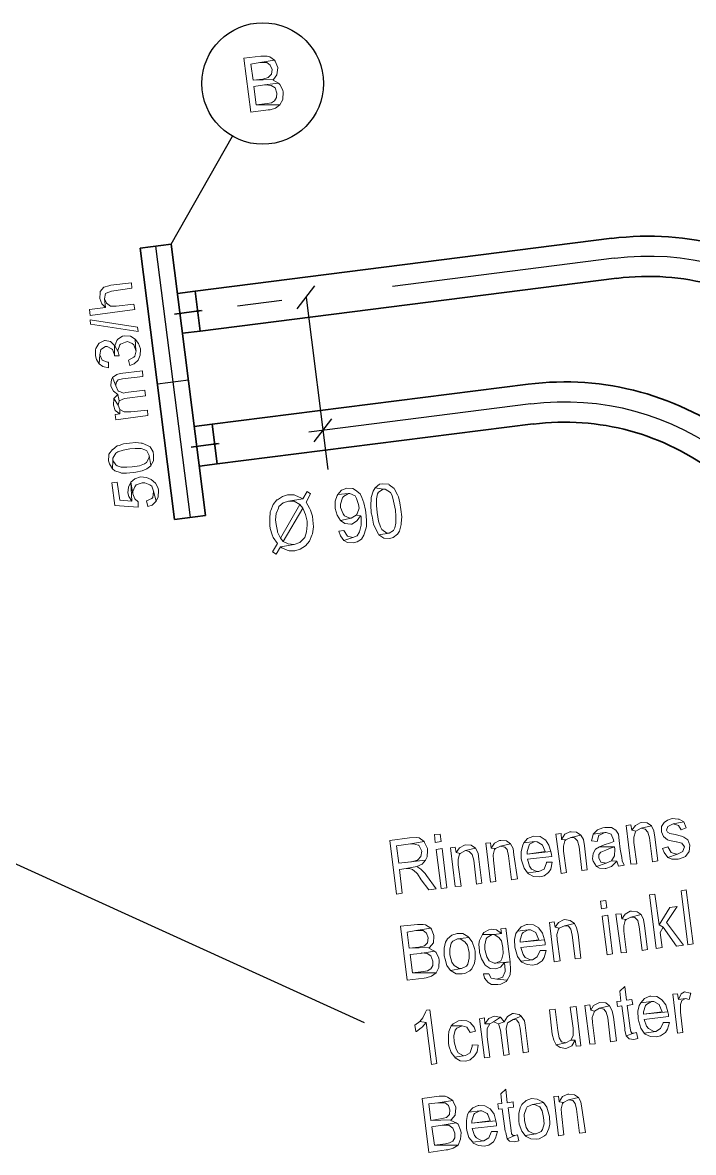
# Model space of a CAD drawing. Header units: metres. Extents: x 2713732.4 to 2713757.2, y 1226081.6 to 1226111.3.
# Drawn here: x 2713738.434 to 2713739.935, y 1226102.841 to 1226105.37 of the extents above; entities that cross this region are included whole.
import ezdxf

# ---------------------------------------------------------------- set-up
doc = ezdxf.new("R2010")
doc.units = ezdxf.units.M
doc.linetypes.add('DASHDOT', pattern=[1, 0.5, -0.25, 0, -0.25])
doc.layers.add('einlagen_boden_erstes_og', color=7, linetype='Continuous', true_color=0x000000)

msp = doc.modelspace()

# ---------------------------------------------------------------- linework, layer by layer
at = {"layer": 'einlagen_boden_erstes_og', "color": 7, "linetype": 'Continuous', "lineweight": 25, "extrusion": (0.000477202, 0.001815, 0.999998)}
for p, q in [((2713738.7666, 1226104.874, -0.1827), (2713738.904, 1226105.1158, -0.1832)), ((2713739.0485, 1226104.7293, -0.1826), (2713739.0883, 1226104.7807, -0.1827)), ((2713739.0684, 1226104.755, -0.1826), (2713739.1173, 1226104.37, -0.1819)), ((2713739.0863, 1226104.4317, -0.182), (2713739.1261, 1226104.4831, -0.1821)), ((2713738.0707, 1226103.6456, -0.1801), (2713739.1982, 1226103.1317, -0.1797))]:
    msp.add_line(p, q, dxfattribs=at)
at = {"layer": 'einlagen_boden_erstes_og', "color": 1, "linetype": 'Continuous', "lineweight": 35, "true_color": 0xff0000, "extrusion": (0.000477202, 0.001815, 0.999998)}
for p, q in [((2713738.6972, 1226104.8652, -0.1826), (2713738.7666, 1226104.874, -0.1827)), ((2713738.7666, 1226104.874, -0.1827), (2713738.8436, 1226104.2668, -0.1816)), ((2713739.7522, 1226104.8872, -0.1832), (2713738.8203, 1226104.7689, -0.1825)), ((2713738.7742, 1226104.258, -0.1816), (2713738.6972, 1226104.8652, -0.1826)), ((2713739.7636, 1226104.7979, -0.183), (2713738.8316, 1226104.6796, -0.1824)), ((2713738.8203, 1226104.7689, -0.1825), (2713738.7806, 1226104.7639, -0.1825)), ((2713738.8316, 1226104.6796, -0.1824), (2713738.8203, 1226104.7689, -0.1825)), ((2713738.7738, 1226104.7176, -0.1824), (2713738.8339, 1226104.7253, -0.1824)), ((2713738.7919, 1226104.6746, -0.1823), (2713738.8316, 1226104.6796, -0.1824)), ((2713739.5651, 1226104.561, -0.1825), (2713738.858, 1226104.4713, -0.182)), ((2713738.858, 1226104.4713, -0.182), (2713738.8183, 1226104.4662, -0.182)), ((2713738.8694, 1226104.382, -0.1818), (2713738.858, 1226104.4713, -0.182)), ((2713739.5764, 1226104.4717, -0.1823), (2713738.8694, 1226104.382, -0.1818)), ((2713738.8116, 1226104.42, -0.1819), (2713738.8716, 1226104.4276, -0.1819)), ((2713738.8297, 1226104.377, -0.1818), (2713738.8694, 1226104.382, -0.1818)), ((2713738.8436, 1226104.2668, -0.1816), (2713738.7742, 1226104.258, -0.1816))]:
    msp.add_line(p, q, dxfattribs=at)
at = {"layer": 'einlagen_boden_erstes_og', "color": 150, "linetype": 'Continuous', "lineweight": 25, "true_color": 0x0080ff, "extrusion": (0.000477202, 0.001815, 0.999998)}
for p, q in [((2713738.7319, 1226104.8696, -0.1827), (2713738.8089, 1226104.2624, -0.1816)), ((2713738.7357, 1226104.5616, -0.1821), (2713738.8051, 1226104.5704, -0.1822))]:
    msp.add_line(p, q, dxfattribs=at)
at = {"layer": 'einlagen_boden_erstes_og', "color": 7, "linetype": 'DASHDOT', "lineweight": 25, "extrusion": (0.000477202, 0.001815, 0.999998)}
for p, q in [((2713739.7579, 1226104.8425, -0.1831), (2713738.8259, 1226104.7243, -0.1824)), ((2713738.7763, 1226104.718, -0.1824), (2713738.8358, 1226104.7255, -0.1825)), ((2713739.5708, 1226104.5164, -0.1824), (2713738.8637, 1226104.4266, -0.1819)), ((2713738.8141, 1226104.4203, -0.1819), (2713738.8736, 1226104.4279, -0.1819))]:
    msp.add_line(p, q, dxfattribs=at)
at = {"layer": 'einlagen_boden_erstes_og', "color": 7, "lineweight": 0}
for points in [[(2713738.9675, 1226105.2947), (2713738.9295, 1226105.2903), (2713738.9447, 1226105.1698), (2713738.9838, 1226105.1752), (2713738.9881, 1226105.1752), (2713739.0001, 1226105.1784), (2713739.0099, 1226105.1861), (2713738.9566, 1226105.1861), (2713738.9512, 1226105.2273), (2713738.9751, 1226105.2306), (2713739.0066, 1226105.2349), (2713738.9947, 1226105.2415), (2713738.9957, 1226105.2425), (2713738.9501, 1226105.2415), (2713738.9447, 1226105.2773), (2713738.9653, 1226105.2806), (2713738.9979, 1226105.286), (2713738.9871, 1226105.2936), (2713738.9816, 1226105.2947)], [(2713738.9979, 1226105.286), (2713738.9653, 1226105.2806), (2713738.9686, 1226105.2806), (2713738.9805, 1226105.2806), (2713738.9881, 1226105.2751), (2713738.9925, 1226105.2653), (2713738.9914, 1226105.2545), (2713738.9838, 1226105.2469), (2713738.9718, 1226105.2436), (2713738.9501, 1226105.2415), (2713738.9957, 1226105.2425), (2713739.0033, 1226105.2534), (2713739.0033, 1226105.2534), (2713739.0055, 1226105.2686), (2713739.0055, 1226105.2697), (2713738.999, 1226105.2838)], [(2713739.0066, 1226105.2349), (2713738.9751, 1226105.2306), (2713738.9773, 1226105.2306), (2713738.9903, 1226105.2295), (2713738.999, 1226105.2241), (2713739.0033, 1226105.2121), (2713739.0023, 1226105.2023), (2713738.9979, 1226105.1947), (2713738.9914, 1226105.1904), (2713738.9816, 1226105.1893), (2713738.9566, 1226105.1861), (2713739.0099, 1226105.1861), (2713739.0164, 1226105.198), (2713739.0164, 1226105.1991), (2713739.0175, 1226105.2143), (2713739.0164, 1226105.2186), (2713739.0099, 1226105.2317)], [(2713739.0707, 1226104.3203), (2713739.0609, 1226104.304), (2713739.0294, 1226104.2986), (2713739.0414, 1226104.2986), (2713739.0414, 1226104.2986), (2713739.0544, 1226104.291), (2713739.0609, 1226104.2834), (2713739.0609, 1226104.2834), (2713739.0674, 1226104.2693), (2713739.0707, 1226104.2541), (2713739.0707, 1226104.2454), (2713739.0696, 1226104.2302), (2713739.0653, 1226104.2171), (2713739.0631, 1226104.215), (2713739.0544, 1226104.2063), (2713739.0414, 1226104.2019), (2713739.011, 1226104.1965), (2713739.0142, 1226104.1943), (2713739.0262, 1226104.1889), (2713739.0305, 1226104.1878), (2713739.0435, 1226104.1878), (2713739.0555, 1226104.1911), (2713739.0674, 1226104.1987), (2713739.0674, 1226104.1987), (2713739.0761, 1226104.2095), (2713739.0816, 1226104.2226), (2713739.0826, 1226104.2258), (2713739.0848, 1226104.241), (2713739.0837, 1226104.2562), (2713739.0826, 1226104.2649), (2713739.0783, 1226104.279), (2713739.0761, 1226104.2834), (2713739.0685, 1226104.2964), (2713739.0783, 1226104.3149)], [(2713739.1598, 1226104.3279), (2713739.1598, 1226104.3279), (2713739.1478, 1226104.3236), (2713739.1391, 1226104.3138), (2713739.163, 1226104.316), (2713739.1663, 1226104.316), (2713739.1782, 1226104.3105), (2713739.1815, 1226104.3051), (2713739.1858, 1226104.291), (2713739.1869, 1226104.2834), (2713739.1826, 1226104.2704), (2713739.1804, 1226104.2671), (2713739.1902, 1226104.266), (2713739.1913, 1226104.2638), (2713739.1913, 1226104.2606), (2713739.1913, 1226104.2454), (2713739.188, 1226104.2302), (2713739.1826, 1226104.2215), (2713739.1728, 1226104.2171), (2713739.1532, 1226104.2106), (2713739.1609, 1226104.2063), (2713739.1739, 1226104.2052), (2713739.1826, 1226104.2074), (2713739.1924, 1226104.2139), (2713739.1978, 1226104.2226), (2713739.2021, 1226104.2367), (2713739.2032, 1226104.2421), (2713739.2032, 1226104.2562), (2713739.2021, 1226104.2736), (2713739.201, 1226104.279), (2713739.1978, 1226104.2953), (2713739.1934, 1226104.3073), (2713739.1891, 1226104.3149), (2713739.1793, 1226104.3236), (2713739.1728, 1226104.3268)], [(2713739.2228, 1226104.329), (2713739.2184, 1226104.3214), (2713739.2141, 1226104.3073), (2713739.2141, 1226104.304), (2713739.213, 1226104.2899), (2713739.2141, 1226104.2725), (2713739.2163, 1226104.2649), (2713739.2195, 1226104.2475), (2713739.2249, 1226104.2345), (2713739.2304, 1226104.2247), (2713739.2315, 1226104.2236), (2713739.2543, 1226104.2269), (2713739.2488, 1226104.2269), (2713739.238, 1226104.2356), (2713739.2347, 1226104.241), (2713739.2304, 1226104.2541), (2713739.2271, 1226104.2736), (2713739.226, 1226104.2888), (2713739.226, 1226104.304), (2713739.2282, 1226104.3149), (2713739.2304, 1226104.3192), (2713739.2412, 1226104.3258)], [(2713739.2401, 1226104.3377), (2713739.2325, 1226104.3366), (2713739.2228, 1226104.329), (2713739.2412, 1226104.3258), (2713739.2456, 1226104.3258), (2713739.2575, 1226104.3182), (2713739.2608, 1226104.3116), (2713739.264, 1226104.2986), (2713739.2684, 1226104.279), (2713739.2695, 1226104.2649), (2713739.2695, 1226104.2497), (2713739.2673, 1226104.2389), (2713739.264, 1226104.2334), (2713739.2543, 1226104.2269), (2713739.2315, 1226104.2236), (2713739.2423, 1226104.216), (2713739.2554, 1226104.215), (2713739.263, 1226104.2171), (2713739.2727, 1226104.2247), (2713739.2771, 1226104.2313), (2713739.2814, 1226104.2465), (2713739.2814, 1226104.2497), (2713739.2825, 1226104.2638), (2713739.2803, 1226104.2801), (2713739.2782, 1226104.2953), (2713739.2749, 1226104.3084), (2713739.2727, 1226104.3127), (2713739.2662, 1226104.3258), (2713739.2651, 1226104.3268), (2713739.2543, 1226104.3355), (2713739.2532, 1226104.3366)], [(2713739.0283, 1226104.3127), (2713739.0272, 1226104.3127), (2713739.0153, 1226104.3095), (2713739.0044, 1226104.3019), (2713739.0033, 1226104.3019), (2713738.9947, 1226104.291), (2713738.9892, 1226104.278), (2713738.9881, 1226104.2747), (2713738.9871, 1226104.2595), (2713738.9871, 1226104.2443), (2713738.9881, 1226104.2378), (2713738.9925, 1226104.2236), (2713738.9947, 1226104.2171), (2713739.0044, 1226104.2041), (2713738.9936, 1226104.1856), (2713739.0012, 1226104.1802), (2713739.011, 1226104.1965), (2713739.0414, 1226104.2019), (2713739.0414, 1226104.2019), (2713739.0283, 1226104.203), (2713739.0175, 1226104.2084), (2713739.011, 1226104.216), (2713739.0044, 1226104.2291), (2713739.0044, 1226104.2313), (2713739.0012, 1226104.2465), (2713739.0001, 1226104.2573), (2713739.0012, 1226104.2714), (2713739.0066, 1226104.2834), (2713739.0077, 1226104.2867), (2713739.0175, 1226104.2953), (2713739.0294, 1226104.2986), (2713739.0609, 1226104.304), (2713739.0566, 1226104.3062), (2713739.0446, 1226104.3116), (2713739.0414, 1226104.3127)], [(2713739.1391, 1226104.3138), (2713739.138, 1226104.3116), (2713739.1337, 1226104.2986), (2713739.1337, 1226104.2834), (2713739.1337, 1226104.2823), (2713739.138, 1226104.2671), (2713739.1456, 1226104.2552), (2713739.1695, 1226104.2606), (2713739.1663, 1226104.2606), (2713739.1543, 1226104.266), (2713739.1511, 1226104.2704), (2713739.1456, 1226104.2845), (2713739.1456, 1226104.2921), (2713739.15, 1226104.3062), (2713739.1522, 1226104.3095), (2713739.163, 1226104.316)], [(2713739.0544, 1226104.291), (2713739.011, 1226104.216), (2713739.0175, 1226104.2084), (2713739.0609, 1226104.2834)], [(2713739.1804, 1226104.2671), (2713739.1695, 1226104.2606), (2713739.1456, 1226104.2552), (2713739.1554, 1226104.2486), (2713739.1685, 1226104.2475), (2713739.1706, 1226104.2475), (2713739.1815, 1226104.2541), (2713739.1826, 1226104.2552), (2713739.1902, 1226104.266)], [(2713739.1532, 1226104.2334), (2713739.1413, 1226104.2313), (2713739.1456, 1226104.2215), (2713739.1532, 1226104.2106), (2713739.1728, 1226104.2171), (2713739.1609, 1226104.2204), (2713739.1609, 1226104.2204)], [(2713739.8875, 1226103.5882), (2713739.8767, 1226103.5849), (2713739.8691, 1226103.5795), (2713739.8636, 1226103.5708), (2713739.8636, 1226103.5589), (2713739.868, 1226103.548), (2713739.8767, 1226103.5404), (2713739.881, 1226103.5393), (2713739.8962, 1226103.5361), (2713739.8973, 1226103.5361), (2713739.9093, 1226103.5328), (2713739.9147, 1226103.5252), (2713739.9114, 1226103.5154), (2713739.9114, 1226103.5143), (2713739.8995, 1226103.5089), (2713739.8778, 1226103.5013), (2713739.8865, 1226103.497), (2713739.9006, 1226103.497), (2713739.9038, 1226103.498), (2713739.9158, 1226103.5024), (2713739.9169, 1226103.5035), (2713739.9256, 1226103.5143), (2713739.9266, 1226103.5285), (2713739.9223, 1226103.5404), (2713739.9136, 1226103.5469), (2713739.9082, 1226103.5491), (2713739.8941, 1226103.5524), (2713739.8821, 1226103.5545), (2713739.8767, 1226103.5578), (2713739.8745, 1226103.5621), (2713739.8778, 1226103.5708), (2713739.8778, 1226103.5708), (2713739.8897, 1226103.5763), (2713739.9136, 1226103.5806), (2713739.9028, 1226103.5871), (2713739.9006, 1226103.5871)], [(2713739.6616, 1226103.5589), (2713739.6583, 1226103.5589), (2713739.6475, 1226103.5534), (2713739.6399, 1226103.5415), (2713739.6497, 1226103.5404), (2713739.6605, 1226103.5458), (2713739.6833, 1226103.5513), (2713739.6736, 1226103.5578)], [(2713739.7366, 1226103.5686), (2713739.7322, 1226103.5676), (2713739.7203, 1226103.5632), (2713739.7203, 1226103.5632), (2713739.7105, 1226103.5534), (2713739.7366, 1226103.5567), (2713739.7398, 1226103.5567), (2713739.7507, 1226103.5534), (2713739.7561, 1226103.5404), (2713739.7572, 1226103.5371), (2713739.7496, 1226103.5339), (2713739.7355, 1226103.5295), (2713739.7246, 1226103.5252), (2713739.7583, 1226103.5252), (2713739.7594, 1226103.5198), (2713739.7583, 1226103.5046), (2713739.7518, 1226103.4937), (2713739.7518, 1226103.4937), (2713739.7637, 1226103.4926), (2713739.767, 1226103.4818), (2713739.78, 1226103.4839), (2713739.7757, 1226103.4937), (2713739.7746, 1226103.5013), (2713739.7713, 1226103.5198), (2713739.7691, 1226103.5393), (2713739.767, 1226103.5534), (2713739.7615, 1226103.5621), (2713739.7518, 1226103.5686), (2713739.7496, 1226103.5686)], [(2713739.7952, 1226103.5741), (2713739.7844, 1226103.573), (2713739.7952, 1226103.4861), (2713739.8082, 1226103.4872), (2713739.8017, 1226103.535), (2713739.8017, 1226103.5469), (2713739.805, 1226103.5589), (2713739.8061, 1226103.56), (2713739.7974, 1226103.5621)], [(2713739.8191, 1226103.5795), (2713739.8159, 1226103.5784), (2713739.805, 1226103.573), (2713739.7974, 1226103.5621), (2713739.8061, 1226103.56), (2713739.818, 1226103.5665), (2713739.8408, 1226103.5719), (2713739.8311, 1226103.5784)], [(2713739.8408, 1226103.5719), (2713739.818, 1226103.5665), (2713739.8267, 1226103.5643), (2713739.8332, 1226103.5578), (2713739.8365, 1226103.5448), (2713739.843, 1226103.4915), (2713739.855, 1226103.4937), (2713739.8484, 1226103.5469), (2713739.8463, 1226103.561)], [(2713739.9136, 1226103.5806), (2713739.8897, 1226103.5763), (2713739.9017, 1226103.573), (2713739.9071, 1226103.5632), (2713739.919, 1226103.5676)], [(2713739.2999, 1226103.5448), (2713739.2554, 1226103.5393), (2713739.2706, 1226103.4187), (2713739.2836, 1226103.4209), (2713739.2771, 1226103.4741), (2713739.2923, 1226103.4763), (2713739.3162, 1226103.4807), (2713739.3281, 1226103.4861), (2713739.3357, 1226103.4948), (2713739.276, 1226103.4883), (2713739.2706, 1226103.5274), (2713739.3021, 1226103.5317), (2713739.3325, 1226103.5371), (2713739.3216, 1226103.5448), (2713739.3151, 1226103.5458)], [(2713739.3325, 1226103.5371), (2713739.3021, 1226103.5317), (2713739.3086, 1226103.5317), (2713739.3194, 1226103.5285), (2713739.3205, 1226103.5285), (2713739.327, 1226103.5154), (2713739.3249, 1226103.5035), (2713739.3184, 1226103.4959), (2713739.3173, 1226103.4948), (2713739.3042, 1226103.4915), (2713739.276, 1226103.4883), (2713739.3357, 1226103.4948), (2713739.339, 1226103.5024), (2713739.3401, 1226103.5165), (2713739.3401, 1226103.5209), (2713739.3336, 1226103.535)], [(2713739.3683, 1226103.5534), (2713739.3553, 1226103.5524), (2713739.3575, 1226103.535), (2713739.3705, 1226103.5371)], [(2713739.4813, 1226103.5339), (2713739.4704, 1226103.5328), (2713739.4813, 1226103.4459), (2713739.4932, 1226103.447), (2713739.4878, 1226103.4948), (2713739.4867, 1226103.5067), (2713739.49, 1226103.5187), (2713739.4922, 1226103.5209), (2713739.4824, 1226103.5219)], [(2713739.5041, 1226103.5393), (2713739.5008, 1226103.5393), (2713739.49, 1226103.5328), (2713739.4824, 1226103.5219), (2713739.4922, 1226103.5209), (2713739.503, 1226103.5263), (2713739.5258, 1226103.5317), (2713739.5171, 1226103.5382)], [(2713739.5552, 1226103.5339), (2713739.553, 1226103.5285), (2713739.5497, 1226103.5143), (2713739.5497, 1226103.498), (2713739.5508, 1226103.4926), (2713739.5562, 1226103.4774), (2713739.5638, 1226103.4665), (2713739.5888, 1226103.4698), (2713739.5845, 1226103.4698), (2713739.5725, 1226103.4752), (2713739.5682, 1226103.4818), (2713739.5638, 1226103.497), (2713739.6182, 1226103.5035), (2713739.6171, 1226103.5078), (2713739.616, 1226103.5143), (2713739.5628, 1226103.5089), (2713739.5628, 1226103.5143), (2713739.5671, 1226103.5285), (2713739.5682, 1226103.5306), (2713739.5801, 1226103.5371)], [(2713739.578, 1226103.5491), (2713739.5758, 1226103.548), (2713739.5638, 1226103.5437), (2713739.5552, 1226103.5339), (2713739.5801, 1226103.5371), (2713739.5856, 1226103.5361), (2713739.5964, 1226103.5295), (2713739.5975, 1226103.5285), (2713739.603, 1226103.5143), (2713739.5628, 1226103.5089), (2713739.616, 1226103.5143), (2713739.6116, 1226103.5285), (2713739.604, 1226103.5404), (2713739.603, 1226103.5404), (2713739.5921, 1226103.548)], [(2713739.6388, 1226103.5545), (2713739.6268, 1226103.5534), (2713739.6388, 1226103.4655), (2713739.6507, 1226103.4676), (2713739.6442, 1226103.5154), (2713739.6442, 1226103.5263), (2713739.6475, 1226103.5382), (2713739.6497, 1226103.5404), (2713739.6399, 1226103.5415)], [(2713739.6833, 1226103.5513), (2713739.6605, 1226103.5458), (2713739.6692, 1226103.5448), (2713739.6757, 1226103.5382), (2713739.679, 1226103.5252), (2713739.6855, 1226103.472), (2713739.6975, 1226103.4731), (2713739.6909, 1226103.5274), (2713739.6888, 1226103.5415)], [(2713739.7105, 1226103.5534), (2713739.7105, 1226103.5524), (2713739.7072, 1226103.5382), (2713739.7192, 1226103.5371), (2713739.7192, 1226103.5371), (2713739.7235, 1226103.5513), (2713739.7246, 1226103.5513), (2713739.7366, 1226103.5567)], [(2713739.3727, 1226103.5209), (2713739.3596, 1226103.5187), (2713739.3705, 1226103.4318), (2713739.3835, 1226103.4329)], [(2713739.402, 1226103.5241), (2713739.3911, 1226103.523), (2713739.402, 1226103.4361), (2713739.415, 1226103.4372), (2713739.4085, 1226103.485), (2713739.4085, 1226103.497), (2713739.4118, 1226103.5089), (2713739.4129, 1226103.51), (2713739.4042, 1226103.5122)], [(2713739.4259, 1226103.5295), (2713739.4226, 1226103.5285), (2713739.4118, 1226103.523), (2713739.4042, 1226103.5122), (2713739.4129, 1226103.51), (2713739.4248, 1226103.5165), (2713739.4476, 1226103.5219), (2713739.4378, 1226103.5285)], [(2713739.4476, 1226103.5219), (2713739.4248, 1226103.5165), (2713739.4335, 1226103.5143), (2713739.44, 1226103.5078), (2713739.4433, 1226103.4948), (2713739.4498, 1226103.4416), (2713739.4617, 1226103.4437), (2713739.4552, 1226103.497), (2713739.4531, 1226103.5111)], [(2713739.5258, 1226103.5317), (2713739.503, 1226103.5263), (2713739.5128, 1226103.5241), (2713739.5182, 1226103.5187), (2713739.5215, 1226103.5046), (2713739.528, 1226103.4513), (2713739.541, 1226103.4535), (2713739.5334, 1226103.5067), (2713739.5313, 1226103.5209)], [(2713739.7246, 1226103.5252), (2713739.7159, 1226103.5198), (2713739.7105, 1226103.51), (2713739.7094, 1226103.498), (2713739.7105, 1226103.4926), (2713739.7181, 1226103.4807), (2713739.7398, 1226103.4883), (2713739.7279, 1226103.4904), (2713739.7235, 1226103.5002), (2713739.7235, 1226103.5078), (2713739.7279, 1226103.5133), (2713739.7387, 1226103.5176), (2713739.7474, 1226103.5209), (2713739.7583, 1226103.5252)], [(2713739.8778, 1226103.5252), (2713739.8658, 1226103.5209), (2713739.8691, 1226103.5122), (2713739.8778, 1226103.5013), (2713739.8995, 1226103.5089), (2713739.8973, 1226103.5089), (2713739.8854, 1226103.5122), (2713739.8854, 1226103.5122)], [(2713739.6062, 1226103.4904), (2713739.6062, 1226103.4894), (2713739.6008, 1226103.4752), (2713739.5888, 1226103.4698), (2713739.5638, 1226103.4665), (2713739.566, 1226103.4644), (2713739.5769, 1226103.4589), (2713739.591, 1226103.4579), (2713739.6008, 1226103.46), (2713739.6106, 1226103.4676), (2713739.616, 1226103.4752), (2713739.6192, 1226103.4904)], [(2713739.7518, 1226103.4937), (2713739.7398, 1226103.4883), (2713739.7181, 1226103.4807), (2713739.7246, 1226103.4774), (2713739.7376, 1226103.4763), (2713739.7387, 1226103.4763), (2713739.7518, 1226103.4807), (2713739.7539, 1226103.4828), (2713739.7637, 1226103.4926)], [(2713739.3162, 1226103.4807), (2713739.2923, 1226103.4763), (2713739.2999, 1226103.4763), (2713739.3064, 1226103.4741), (2713739.3151, 1226103.4665), (2713739.3173, 1226103.4644), (2713739.326, 1226103.4513), (2713739.3433, 1226103.4285), (2713739.3596, 1226103.4307), (2713739.3379, 1226103.4611), (2713739.3347, 1226103.4655), (2713739.3249, 1226103.4752)], [(2713739.8484, 1226103.4187), (2713739.8365, 1226103.4177), (2713739.8517, 1226103.2971), (2713739.8647, 1226103.2993), (2713739.8604, 1226103.3329), (2713739.8669, 1226103.3449), (2713739.8582, 1226103.3503)], [(2713739.9223, 1226103.3058), (2713739.9071, 1226103.4264), (2713739.919, 1226103.4285), (2713739.9343, 1226103.308), (2713739.9223, 1226103.3058)], [(2713739.7387, 1226103.4046), (2713739.7268, 1226103.4035), (2713739.729, 1226103.3862), (2713739.7409, 1226103.3883)], [(2713739.8984, 1226103.3916), (2713739.8821, 1226103.3894), (2713739.8582, 1226103.3503), (2713739.8669, 1226103.3449), (2713739.8973, 1226103.3025), (2713739.9125, 1226103.3047), (2713739.8745, 1226103.3557)], [(2713739.6236, 1226103.3568), (2713739.6127, 1226103.3557), (2713739.6236, 1226103.2678), (2713739.6366, 1226103.2699), (2713739.6301, 1226103.3177), (2713739.629, 1226103.3286), (2713739.6334, 1226103.3405), (2713739.6345, 1226103.3427), (2713739.6258, 1226103.3449)], [(2713739.6464, 1226103.3623), (2713739.6442, 1226103.3612), (2713739.6334, 1226103.3557), (2713739.6258, 1226103.3449), (2713739.6345, 1226103.3427), (2713739.6464, 1226103.3481), (2713739.6692, 1226103.3536), (2713739.6594, 1226103.3601)], [(2713739.7431, 1226103.372), (2713739.7311, 1226103.3699), (2713739.742, 1226103.283), (2713739.7539, 1226103.2851)], [(2713739.7735, 1226103.3753), (2713739.7615, 1226103.3742), (2713739.7735, 1226103.2873), (2713739.7854, 1226103.2884), (2713739.7789, 1226103.3362), (2713739.7789, 1226103.3481), (2713739.7822, 1226103.3601), (2713739.7844, 1226103.3623), (2713739.7746, 1226103.3634)], [(2713739.7963, 1226103.3807), (2713739.793, 1226103.3807), (2713739.7822, 1226103.3742), (2713739.7746, 1226103.3634), (2713739.7844, 1226103.3623), (2713739.7952, 1226103.3677), (2713739.818, 1226103.3731), (2713739.8093, 1226103.3796)], [(2713739.818, 1226103.3731), (2713739.7952, 1226103.3677), (2713739.8039, 1226103.3666), (2713739.8104, 1226103.3601), (2713739.8137, 1226103.346), (2713739.8202, 1226103.2927), (2713739.8321, 1226103.2949), (2713739.8256, 1226103.3481), (2713739.8235, 1226103.3623)], [(2713739.3173, 1226103.3514), (2713739.2793, 1226103.3471), (2713739.2945, 1226103.2265), (2713739.3325, 1226103.2308), (2713739.3368, 1226103.2319), (2713739.3488, 1226103.2352), (2713739.3596, 1226103.2428), (2713739.3064, 1226103.2428), (2713739.301, 1226103.2841), (2713739.3238, 1226103.2862), (2713739.3553, 1226103.2917), (2713739.3433, 1226103.2982), (2713739.3444, 1226103.2993), (2713739.2988, 1226103.2982), (2713739.2945, 1226103.334), (2713739.314, 1226103.3373), (2713739.3477, 1226103.3427), (2713739.3357, 1226103.3503), (2713739.3303, 1226103.3514)], [(2713739.3477, 1226103.3427), (2713739.314, 1226103.3373), (2713739.3184, 1226103.3373), (2713739.3303, 1226103.3373), (2713739.3379, 1226103.3319), (2713739.3412, 1226103.321), (2713739.3401, 1226103.3101), (2713739.3336, 1226103.3036), (2713739.3205, 1226103.3003), (2713739.2988, 1226103.2982), (2713739.3444, 1226103.2993), (2713739.3531, 1226103.3101), (2713739.3531, 1226103.3101), (2713739.3542, 1226103.3253), (2713739.3542, 1226103.3264), (2713739.3488, 1226103.3405)], [(2713739.4824, 1226103.3405), (2713739.4769, 1226103.3395), (2713739.4661, 1226103.3329), (2713739.4628, 1226103.3286), (2713739.4846, 1226103.3286), (2713739.4889, 1226103.3286), (2713739.5052, 1226103.3308), (2713739.4943, 1226103.3395)], [(2713739.515, 1226103.3427), (2713739.5041, 1226103.3416), (2713739.5052, 1226103.3308), (2713739.4889, 1226103.3286), (2713739.4998, 1226103.3221), (2713739.5052, 1226103.3145), (2713739.5084, 1226103.2993), (2713739.5095, 1226103.2862), (2713739.5063, 1226103.2743), (2713739.5041, 1226103.2699), (2713739.4932, 1226103.2645), (2713739.5247, 1226103.2678)], [(2713739.541, 1226103.3362), (2713739.5378, 1226103.3308), (2713739.5345, 1226103.3177), (2713739.5356, 1226103.3003), (2713739.5367, 1226103.2949), (2713739.541, 1226103.2797), (2713739.5486, 1226103.2688), (2713739.5747, 1226103.2721), (2713739.5704, 1226103.2721), (2713739.5584, 1226103.2775), (2713739.5541, 1226103.2841), (2713739.5486, 1226103.2993), (2713739.603, 1226103.3058), (2713739.603, 1226103.3101), (2713739.6019, 1226103.3166), (2713739.5476, 1226103.3112), (2713739.5476, 1226103.3166), (2713739.5519, 1226103.3308), (2713739.5541, 1226103.3329), (2713739.5649, 1226103.3395)], [(2713739.5638, 1226103.3514), (2713739.5617, 1226103.3514), (2713739.5497, 1226103.346), (2713739.541, 1226103.3362), (2713739.5649, 1226103.3395), (2713739.5704, 1226103.3395), (2713739.5823, 1226103.3329), (2713739.5834, 1226103.3308), (2713739.5888, 1226103.3166), (2713739.5476, 1226103.3112), (2713739.6019, 1226103.3166), (2713739.5975, 1226103.3319), (2713739.5888, 1226103.3427), (2713739.5888, 1226103.3438), (2713739.5769, 1226103.3503)], [(2713739.6692, 1226103.3536), (2713739.6464, 1226103.3481), (2713739.6551, 1226103.3471), (2713739.6605, 1226103.3405), (2713739.6638, 1226103.3275), (2713739.6703, 1226103.2743), (2713739.6833, 1226103.2754), (2713739.6768, 1226103.3297), (2713739.6736, 1226103.3438)], [(2713739.4063, 1226103.3308), (2713739.3944, 1226103.3275), (2713739.3846, 1226103.3188), (2713739.3803, 1226103.3112), (2713739.377, 1226103.2982), (2713739.377, 1226103.2808), (2713739.3792, 1226103.2732), (2713739.3835, 1226103.2591), (2713739.3911, 1226103.2482), (2713739.4161, 1226103.2526), (2713739.4107, 1226103.2526), (2713739.3998, 1226103.2591), (2713739.3944, 1226103.2667), (2713739.39, 1226103.283), (2713739.39, 1226103.296), (2713739.3933, 1226103.309), (2713739.3966, 1226103.3134), (2713739.4074, 1226103.3188), (2713739.4324, 1226103.3221), (2713739.4302, 1226103.3242), (2713739.4194, 1226103.3308)], [(2713739.4324, 1226103.3221), (2713739.4074, 1226103.3188), (2713739.4129, 1226103.3188), (2713739.4237, 1226103.3123), (2713739.4292, 1226103.3047), (2713739.4335, 1226103.2884), (2713739.4335, 1226103.2754), (2713739.4302, 1226103.2623), (2713739.427, 1226103.258), (2713739.4161, 1226103.2526), (2713739.3911, 1226103.2482), (2713739.3933, 1226103.2471), (2713739.4042, 1226103.2406), (2713739.4172, 1226103.2406), (2713739.4237, 1226103.2417), (2713739.4346, 1226103.2471), (2713739.4389, 1226103.2515), (2713739.4454, 1226103.2645), (2713739.4465, 1226103.2743), (2713739.4465, 1226103.2917), (2713739.4454, 1226103.2971), (2713739.44, 1226103.3123)], [(2713739.4628, 1226103.3286), (2713739.4563, 1226103.3156), (2713739.4552, 1226103.3069), (2713739.4563, 1226103.2917), (2713739.4563, 1226103.2884), (2713739.4607, 1226103.2743), (2713739.4683, 1226103.2612), (2713739.4693, 1226103.2602), (2713739.4802, 1226103.2526), (2713739.4932, 1226103.2515), (2713739.503, 1226103.2558), (2713739.5117, 1226103.2656), (2713739.5247, 1226103.2678), (2713739.4932, 1226103.2645), (2713739.4889, 1226103.2645), (2713739.478, 1226103.2699), (2713739.4726, 1226103.2786), (2713739.4683, 1226103.2949), (2713739.4683, 1226103.3058), (2713739.4715, 1226103.3188), (2713739.4737, 1226103.3221), (2713739.4846, 1226103.3286)], [(2713739.3553, 1226103.2917), (2713739.3238, 1226103.2862), (2713739.327, 1226103.2873), (2713739.339, 1226103.2862), (2713739.3477, 1226103.2808), (2713739.352, 1226103.2688), (2713739.352, 1226103.2591), (2713739.3477, 1226103.2515), (2713739.3401, 1226103.2471), (2713739.3314, 1226103.246), (2713739.3064, 1226103.2428), (2713739.3596, 1226103.2428), (2713739.3651, 1226103.2547), (2713739.3651, 1226103.2558), (2713739.3662, 1226103.271), (2713739.3651, 1226103.2754), (2713739.3596, 1226103.2884)], [(2713739.5921, 1226103.2927), (2713739.591, 1226103.2917), (2713739.5856, 1226103.2786), (2713739.5747, 1226103.2721), (2713739.5486, 1226103.2688), (2713739.5508, 1226103.2667), (2713739.5628, 1226103.2612), (2713739.5758, 1226103.2602), (2713739.5856, 1226103.2623), (2713739.5964, 1226103.2699), (2713739.6008, 1226103.2775), (2713739.6051, 1226103.2927)], [(2713739.5247, 1226103.2678), (2713739.5117, 1226103.2656), (2713739.5128, 1226103.2602), (2713739.5139, 1226103.246), (2713739.5084, 1226103.2341), (2713739.5084, 1226103.233), (2713739.4954, 1226103.2287), (2713739.5182, 1226103.2265), (2713739.5247, 1226103.2384), (2713739.5258, 1226103.2493)], [(2713739.465, 1226103.2406), (2713739.4672, 1226103.2308), (2713739.4759, 1226103.2211), (2713739.4835, 1226103.2167), (2713739.4976, 1226103.2167), (2713739.5041, 1226103.2178), (2713739.5161, 1226103.2232), (2713739.5182, 1226103.2265), (2713739.4954, 1226103.2287), (2713739.4954, 1226103.2287), (2713739.4824, 1226103.2308), (2713739.4769, 1226103.2406)], [(2713739.7811, 1226103.2124), (2713739.7702, 1226103.2015), (2713739.7724, 1226103.1798), (2713739.7637, 1226103.1787), (2713739.7648, 1226103.1678), (2713739.7746, 1226103.1689), (2713739.7811, 1226103.1189), (2713739.7811, 1226103.1146), (2713739.7844, 1226103.1016), (2713739.8017, 1226103.1081), (2713739.7974, 1226103.1081), (2713739.7952, 1226103.1113), (2713739.793, 1226103.1189), (2713739.7865, 1226103.17), (2713739.7996, 1226103.1722), (2713739.7974, 1226103.183), (2713739.7854, 1226103.182)], [(2713739.8397, 1226103.1906), (2713739.8376, 1226103.1906), (2713739.8256, 1226103.1852), (2713739.8169, 1226103.1754), (2713739.8408, 1226103.1787), (2713739.8463, 1226103.1787), (2713739.8582, 1226103.1722), (2713739.8593, 1226103.17), (2713739.8647, 1226103.1559), (2713739.8235, 1226103.1504), (2713739.8778, 1226103.1559), (2713739.8734, 1226103.1711), (2713739.8647, 1226103.182), (2713739.8636, 1226103.183), (2713739.8528, 1226103.1896)], [(2713739.8995, 1226103.1961), (2713739.8886, 1226103.195), (2713739.8995, 1226103.1081), (2713739.9114, 1226103.1092), (2713739.906, 1226103.1548), (2713739.906, 1226103.157), (2713739.906, 1226103.1722), (2713739.9093, 1226103.1809), (2713739.9169, 1226103.1852), (2713739.9017, 1226103.183)], [(2713739.9147, 1226103.2004), (2713739.9071, 1226103.1961), (2713739.9071, 1226103.1961), (2713739.9017, 1226103.183), (2713739.9169, 1226103.1852), (2713739.9256, 1226103.183), (2713739.9288, 1226103.1972), (2713739.9277, 1226103.1972)], [(2713739.3455, 1226103.1602), (2713739.3379, 1226103.1591), (2713739.3357, 1226103.1548), (2713739.3292, 1226103.1418), (2713739.3227, 1226103.1342), (2713739.3368, 1226103.132), (2713739.3488, 1226103.0375), (2713739.3607, 1226103.0397)], [(2713739.6258, 1226103.1613), (2713739.6127, 1226103.1602), (2713739.6192, 1226103.1059), (2713739.6225, 1226103.0918), (2713739.6279, 1226103.082), (2713739.6497, 1226103.0864), (2713739.6399, 1226103.0885), (2713739.6345, 1226103.0972), (2713739.6345, 1226103.0972), (2713739.6312, 1226103.1135)], [(2713739.6725, 1226103.1678), (2713739.6594, 1226103.1657), (2713739.666, 1226103.1189), (2713739.666, 1226103.1168), (2713739.666, 1226103.1016), (2713739.6605, 1226103.0918), (2713739.6703, 1226103.0918), (2713739.6725, 1226103.0788), (2713739.6833, 1226103.0798)], [(2713739.7029, 1226103.1711), (2713739.692, 1226103.17), (2713739.7029, 1226103.0831), (2713739.7148, 1226103.0842), (2713739.7094, 1226103.132), (2713739.7083, 1226103.1428), (2713739.7127, 1226103.1548), (2713739.7137, 1226103.157), (2713739.7051, 1226103.1591)], [(2713739.7257, 1226103.1765), (2713739.7235, 1226103.1754), (2713739.7116, 1226103.17), (2713739.7051, 1226103.1591), (2713739.7137, 1226103.157), (2713739.7246, 1226103.1635), (2713739.7474, 1226103.1689), (2713739.7387, 1226103.1754)], [(2713739.7474, 1226103.1689), (2713739.7246, 1226103.1635), (2713739.7344, 1226103.1613), (2713739.7398, 1226103.1548), (2713739.7431, 1226103.1418), (2713739.7496, 1226103.0885), (2713739.7626, 1226103.0907), (2713739.7561, 1226103.1439), (2713739.7529, 1226103.1581)], [(2713739.8169, 1226103.1754), (2713739.8137, 1226103.17), (2713739.8104, 1226103.157), (2713739.8115, 1226103.1396), (2713739.8126, 1226103.1342), (2713739.8169, 1226103.1189), (2713739.8245, 1226103.1081), (2713739.8506, 1226103.1113), (2713739.8463, 1226103.1113), (2713739.8343, 1226103.1179), (2713739.83, 1226103.1233), (2713739.8245, 1226103.1385), (2713739.8789, 1226103.145), (2713739.8789, 1226103.1494), (2713739.8778, 1226103.1559), (2713739.8235, 1226103.1504), (2713739.8235, 1226103.1559), (2713739.8278, 1226103.17), (2713739.83, 1226103.1722), (2713739.8408, 1226103.1787)], [(2713739.3227, 1226103.1342), (2713739.3118, 1226103.1255), (2713739.314, 1226103.1113), (2713739.3151, 1226103.1113), (2713739.326, 1226103.12), (2713739.3281, 1226103.1211), (2713739.3368, 1226103.132)], [(2713739.415, 1226103.1363), (2713739.4096, 1226103.1352), (2713739.3977, 1226103.1287), (2713739.3933, 1226103.1244), (2713739.4172, 1226103.1244), (2713739.4281, 1226103.1211), (2713739.4281, 1226103.1211), (2713739.4357, 1226103.1092), (2713739.4476, 1226103.1124), (2713739.4444, 1226103.1211), (2713739.4357, 1226103.132), (2713739.4281, 1226103.1352)], [(2713739.4672, 1226103.1418), (2713739.4563, 1226103.1396), (2713739.4672, 1226103.0527), (2713739.4791, 1226103.0538), (2713739.4737, 1226103.0994), (2713739.4737, 1226103.1027), (2713739.4737, 1226103.1179), (2713739.4791, 1226103.1287), (2713739.4683, 1226103.1287)], [(2713739.4889, 1226103.1461), (2713739.4889, 1226103.1461), (2713739.4769, 1226103.1407), (2713739.4683, 1226103.1287), (2713739.4791, 1226103.1287), (2713739.4878, 1226103.1331), (2713739.503, 1226103.1439), (2713739.5019, 1226103.1439)], [(2713739.503, 1226103.1439), (2713739.4878, 1226103.1331), (2713739.4987, 1226103.1287), (2713739.5117, 1226103.1331)], [(2713739.5323, 1226103.1515), (2713739.5302, 1226103.1515), (2713739.5193, 1226103.145), (2713739.5117, 1226103.1331), (2713739.4987, 1226103.1287), (2713739.4987, 1226103.1287), (2713739.503, 1226103.1146), (2713739.5106, 1226103.0581), (2713739.5226, 1226103.0603), (2713739.5171, 1226103.1103), (2713739.5161, 1226103.1179), (2713739.5193, 1226103.1309), (2713739.5204, 1226103.132), (2713739.5313, 1226103.1385), (2713739.5497, 1226103.1461), (2713739.5454, 1226103.1494)], [(2713739.5497, 1226103.1461), (2713739.5313, 1226103.1385), (2713739.5389, 1226103.1374), (2713739.5443, 1226103.1309), (2713739.5476, 1226103.1189), (2713739.5541, 1226103.0636), (2713739.566, 1226103.0657), (2713739.5584, 1226103.1255), (2713739.5573, 1226103.1352)], [(2713739.868, 1226103.132), (2713739.8669, 1226103.1309), (2713739.8615, 1226103.1179), (2713739.8506, 1226103.1113), (2713739.8245, 1226103.1081), (2713739.8267, 1226103.1059), (2713739.8387, 1226103.1005), (2713739.8517, 1226103.0994), (2713739.8615, 1226103.1016), (2713739.8723, 1226103.1092), (2713739.8767, 1226103.1168), (2713739.881, 1226103.132)], [(2713739.3933, 1226103.1244), (2713739.3879, 1226103.1113), (2713739.3868, 1226103.1027), (2713739.3868, 1226103.0864), (2713739.3879, 1226103.0798), (2713739.3933, 1226103.0646), (2713739.4009, 1226103.0538), (2713739.4248, 1226103.0581), (2713739.4205, 1226103.057), (2713739.4085, 1226103.0636), (2713739.4042, 1226103.0722), (2713739.3998, 1226103.0885), (2713739.3987, 1226103.1016), (2713739.402, 1226103.1146), (2713739.4053, 1226103.1189), (2713739.4172, 1226103.1244)], [(2713739.8072, 1226103.1092), (2713739.8017, 1226103.1081), (2713739.7844, 1226103.1016), (2713739.7909, 1226103.0951), (2713739.8017, 1226103.094), (2713739.8104, 1226103.0961)], [(2713739.44, 1226103.082), (2713739.44, 1226103.0777), (2713739.4357, 1226103.0646), (2713739.4357, 1226103.0636), (2713739.4248, 1226103.0581), (2713739.4009, 1226103.0538), (2713739.402, 1226103.0527), (2713739.4129, 1226103.0462), (2713739.4259, 1226103.0451), (2713739.4357, 1226103.0483), (2713739.4454, 1226103.057), (2713739.4509, 1226103.0657), (2713739.4531, 1226103.0809)], [(2713739.6605, 1226103.0918), (2713739.6497, 1226103.0864), (2713739.6279, 1226103.082), (2713739.6366, 1226103.0755), (2713739.6497, 1226103.0733), (2713739.6518, 1226103.0744), (2713739.6627, 1226103.0798), (2713739.6703, 1226103.0918)], [(2713739.515, 1226102.9821), (2713739.5041, 1226102.9723), (2713739.5063, 1226102.9506), (2713739.4976, 1226102.9495), (2713739.4987, 1226102.9375), (2713739.5074, 1226102.9386), (2713739.5139, 1226102.8887), (2713739.515, 1226102.8854), (2713739.5182, 1226102.8713), (2713739.5356, 1226102.8789), (2713739.5313, 1226102.8789), (2713739.528, 1226102.8821), (2713739.5269, 1226102.8898), (2713739.5204, 1226102.9408), (2713739.5323, 1226102.9419), (2713739.5313, 1226102.9538), (2713739.5182, 1226102.9517)], [(2713739.3662, 1226102.9669), (2713739.3281, 1226102.9614), (2713739.3433, 1226102.8409), (2713739.3814, 1226102.8463), (2713739.3857, 1226102.8463), (2713739.3977, 1226102.8506), (2713739.4085, 1226102.8572), (2713739.3553, 1226102.8572), (2713739.3499, 1226102.8984), (2713739.3727, 1226102.9017), (2713739.4042, 1226102.9071), (2713739.3922, 1226102.9126), (2713739.3933, 1226102.9137), (2713739.3477, 1226102.9126), (2713739.3433, 1226102.9495), (2713739.3629, 1226102.9517), (2713739.3966, 1226102.9571), (2713739.3846, 1226102.9647), (2713739.3792, 1226102.9669)], [(2713739.3966, 1226102.9571), (2713739.3629, 1226102.9517), (2713739.3672, 1226102.9517), (2713739.3792, 1226102.9517), (2713739.3868, 1226102.9462), (2713739.39, 1226102.9365), (2713739.389, 1226102.9256), (2713739.3824, 1226102.9191), (2713739.3694, 1226102.9158), (2713739.3477, 1226102.9126), (2713739.3933, 1226102.9137), (2713739.402, 1226102.9245), (2713739.402, 1226102.9256), (2713739.4031, 1226102.9397), (2713739.4031, 1226102.9419), (2713739.3977, 1226102.9549)], [(2713739.5725, 1226102.9614), (2713739.5606, 1226102.9571), (2713739.5508, 1226102.9484), (2713739.5476, 1226102.9408), (2713739.5443, 1226102.9278), (2713739.5443, 1226102.9115), (2713739.5454, 1226102.9039), (2713739.5508, 1226102.8887), (2713739.5584, 1226102.8789), (2713739.5834, 1226102.8821), (2713739.578, 1226102.8821), (2713739.566, 1226102.8887), (2713739.5606, 1226102.8963), (2713739.5573, 1226102.9126), (2713739.5562, 1226102.9256), (2713739.5606, 1226102.9386), (2713739.5628, 1226102.943), (2713739.5747, 1226102.9484), (2713739.5997, 1226102.9528), (2713739.5975, 1226102.9538), (2713739.5856, 1226102.9604)], [(2713739.5997, 1226102.9528), (2713739.5747, 1226102.9484), (2713739.5791, 1226102.9484), (2713739.591, 1226102.943), (2713739.5964, 1226102.9343), (2713739.5997, 1226102.9191), (2713739.6008, 1226102.905), (2713739.5975, 1226102.8919), (2713739.5943, 1226102.8876), (2713739.5834, 1226102.8821), (2713739.5584, 1226102.8789), (2713739.5606, 1226102.8767), (2713739.5714, 1226102.8713), (2713739.5845, 1226102.8702), (2713739.5899, 1226102.8713), (2713739.6019, 1226102.8778), (2713739.6051, 1226102.8811), (2713739.6116, 1226102.8941), (2713739.6138, 1226102.9039), (2713739.6127, 1226102.9213), (2713739.6116, 1226102.9267), (2713739.6073, 1226102.9419)], [(2713739.6334, 1226102.9669), (2713739.6225, 1226102.9658), (2713739.6334, 1226102.8778), (2713739.6453, 1226102.88), (2713739.6399, 1226102.9278), (2713739.6388, 1226102.9386), (2713739.6421, 1226102.9506), (2713739.6442, 1226102.9528), (2713739.6345, 1226102.9538)], [(2713739.6562, 1226102.9712), (2713739.654, 1226102.9712), (2713739.6421, 1226102.9658), (2713739.6345, 1226102.9538), (2713739.6442, 1226102.9528), (2713739.6551, 1226102.9582), (2713739.6779, 1226102.9636), (2713739.6692, 1226102.9701)], [(2713739.6779, 1226102.9636), (2713739.6551, 1226102.9582), (2713739.6649, 1226102.9571), (2713739.6703, 1226102.9506), (2713739.6736, 1226102.9375), (2713739.6801, 1226102.8843), (2713739.6931, 1226102.8854), (2713739.6855, 1226102.9397), (2713739.6833, 1226102.9538)], [(2713739.4324, 1226102.931), (2713739.4292, 1226102.9256), (2713739.427, 1226102.9126), (2713739.427, 1226102.8952), (2713739.4281, 1226102.8898), (2713739.4324, 1226102.8745), (2713739.4411, 1226102.8637), (2713739.4661, 1226102.8669), (2713739.4617, 1226102.8669), (2713739.4498, 1226102.8735), (2713739.4454, 1226102.8789), (2713739.44, 1226102.8941), (2713739.4943, 1226102.9006), (2713739.4943, 1226102.905), (2713739.4932, 1226102.9115), (2713739.4389, 1226102.906), (2713739.4389, 1226102.9115), (2713739.4433, 1226102.9256), (2713739.4454, 1226102.9278), (2713739.4574, 1226102.9343)], [(2713739.4552, 1226102.9462), (2713739.4531, 1226102.9462), (2713739.4411, 1226102.9408), (2713739.4324, 1226102.931), (2713739.4574, 1226102.9343), (2713739.4617, 1226102.9343), (2713739.4737, 1226102.9278), (2713739.4748, 1226102.9256), (2713739.4802, 1226102.9115), (2713739.4389, 1226102.906), (2713739.4932, 1226102.9115), (2713739.4889, 1226102.9267), (2713739.4813, 1226102.9375), (2713739.4802, 1226102.9386), (2713739.4683, 1226102.9452)], [(2713739.4042, 1226102.9071), (2713739.3727, 1226102.9017), (2713739.3759, 1226102.9017), (2713739.3879, 1226102.9017), (2713739.3966, 1226102.8952), (2713739.4009, 1226102.8843), (2713739.4009, 1226102.8735), (2713739.3966, 1226102.8659), (2713739.389, 1226102.8626), (2713739.3803, 1226102.8604), (2713739.3553, 1226102.8572), (2713739.4085, 1226102.8572), (2713739.4139, 1226102.8702), (2713739.4139, 1226102.8702), (2713739.415, 1226102.8854), (2713739.4139, 1226102.8908), (2713739.4085, 1226102.9039)], [(2713739.4835, 1226102.8876), (2713739.4824, 1226102.8865), (2713739.4769, 1226102.8735), (2713739.4661, 1226102.8669), (2713739.4411, 1226102.8637), (2713739.4422, 1226102.8615), (2713739.4541, 1226102.8561), (2713739.4672, 1226102.855), (2713739.4769, 1226102.8572), (2713739.4878, 1226102.8648), (2713739.4922, 1226102.8724), (2713739.4965, 1226102.8876)], [(2713739.541, 1226102.88), (2713739.5356, 1226102.8789), (2713739.5182, 1226102.8713), (2713739.5237, 1226102.8659), (2713739.5345, 1226102.8648), (2713739.5443, 1226102.8669)]]:
    msp.add_lwpolyline(points, close=True, dxfattribs=at)
at = {"layer": 'einlagen_boden_erstes_og', "color": 1, "lineweight": 0}
for points in [[(2713738.6069, 1226104.7526), (2713738.6112, 1226104.7407), (2713738.6199, 1226104.732), (2713738.6177, 1226104.7516), (2713738.6199, 1226104.7635), (2713738.621, 1226104.7646), (2713738.6329, 1226104.7689), (2713738.6786, 1226104.7755), (2713738.6775, 1226104.7874), (2713738.6319, 1226104.782), (2713738.6275, 1226104.7809), (2713738.6156, 1226104.7776), (2713738.608, 1226104.7679), (2713738.608, 1226104.7657)], [(2713738.5841, 1226104.7277), (2713738.5851, 1226104.7146), (2713738.6851, 1226104.7277), (2713738.6829, 1226104.7396), (2713738.6438, 1226104.7353), (2713738.6427, 1226104.7353), (2713738.6308, 1226104.7353), (2713738.6221, 1226104.7418), (2713738.6177, 1226104.7516), (2713738.6199, 1226104.732)], [(2713738.6927, 1226104.6788), (2713738.5862, 1226104.6951), (2713738.5851, 1226104.7049), (2713738.6916, 1226104.6886), (2713738.6927, 1226104.6788)], [(2713738.5971, 1226104.6245), (2713738.5993, 1226104.6158), (2713738.6058, 1226104.606), (2713738.6069, 1226104.6266), (2713738.6069, 1226104.6266), (2713738.609, 1226104.6386), (2713738.6199, 1226104.6451), (2713738.6232, 1226104.6451), (2713738.6329, 1226104.6397), (2713738.6351, 1226104.6386), (2713738.6395, 1226104.6266), (2713738.6395, 1226104.6473), (2713738.6308, 1226104.656), (2713738.6188, 1226104.6581), (2713738.6177, 1226104.6581), (2713738.6058, 1226104.6527), (2713738.6047, 1226104.6516), (2713738.5982, 1226104.6408), (2713738.5971, 1226104.6375)], [(2713738.6395, 1226104.6245), (2713738.6503, 1226104.6245), (2713738.6482, 1226104.6332), (2713738.6405, 1226104.6462), (2713738.6395, 1226104.6473), (2713738.6395, 1226104.6266)], [(2713738.6405, 1226104.6462), (2713738.6482, 1226104.6332), (2713738.6471, 1226104.6364), (2713738.6514, 1226104.6484), (2713738.6536, 1226104.6505), (2713738.6644, 1226104.6549), (2713738.6688, 1226104.656), (2713738.6797, 1226104.6516), (2713738.6829, 1226104.6484), (2713738.6873, 1226104.6364), (2713738.6862, 1226104.6614), (2713738.6753, 1226104.6679), (2713738.6623, 1226104.669), (2713738.6579, 1226104.6679), (2713738.6471, 1226104.6614), (2713738.6449, 1226104.6581)], [(2713738.671, 1226104.6147), (2713738.6742, 1226104.6027), (2713738.684, 1226104.606), (2713738.6927, 1226104.6147), (2713738.697, 1226104.6256), (2713738.6981, 1226104.6386), (2713738.6981, 1226104.6397), (2713738.6938, 1226104.6516), (2713738.6862, 1226104.6614), (2713738.6862, 1226104.6614), (2713738.6873, 1226104.6364), (2713738.6883, 1226104.6353), (2713738.6851, 1226104.6234), (2713738.6829, 1226104.6212)], [(2713738.6058, 1226104.606), (2713738.6134, 1226104.6006), (2713738.6264, 1226104.5973), (2713738.6264, 1226104.6103), (2713738.6243, 1226104.6103), (2713738.6123, 1226104.6147), (2713738.6123, 1226104.6147), (2713738.6069, 1226104.6266)], [(2713738.6319, 1226104.5582), (2713738.6319, 1226104.556), (2713738.6373, 1226104.5452), (2713738.6471, 1226104.5376), (2713738.6503, 1226104.5234), (2713738.6503, 1226104.5234), (2713738.6623, 1226104.5289), (2713738.709, 1226104.5343), (2713738.7079, 1226104.5473), (2713738.6655, 1226104.5419), (2713738.6601, 1226104.5408), (2713738.6492, 1226104.5452), (2713738.6482, 1226104.5452), (2713738.6427, 1226104.5571), (2713738.6351, 1226104.5756), (2713738.6329, 1226104.5712)], [(2713738.6351, 1226104.5756), (2713738.6427, 1226104.5571), (2713738.6438, 1226104.5647), (2713738.6482, 1226104.5702), (2713738.6579, 1226104.5723), (2713738.7035, 1226104.5778), (2713738.7025, 1226104.5908), (2713738.6525, 1226104.5843), (2713738.6449, 1226104.5821)], [(2713738.6373, 1226104.5148), (2713738.6373, 1226104.5137), (2713738.6416, 1226104.5017), (2713738.6514, 1226104.4941), (2713738.6514, 1226104.5039), (2713738.6482, 1226104.5137), (2713738.6384, 1226104.5289), (2713738.6384, 1226104.5278)], [(2713738.6384, 1226104.5289), (2713738.6482, 1226104.5137), (2713738.6503, 1226104.5234), (2713738.6471, 1226104.5376)], [(2713738.6416, 1226104.493), (2713738.6427, 1226104.4811), (2713738.7144, 1226104.4909), (2713738.7133, 1226104.5028), (2713738.6764, 1226104.4985), (2713738.6731, 1226104.4985), (2713738.6612, 1226104.4985), (2713738.6514, 1226104.5039), (2713738.6514, 1226104.4941)], [(2713738.6264, 1226104.3888), (2713738.6286, 1226104.3822), (2713738.6351, 1226104.3714), (2713738.6362, 1226104.3898), (2713738.6362, 1226104.3953), (2713738.6427, 1226104.4061), (2713738.6471, 1226104.4094), (2713738.659, 1226104.4127), (2713738.6742, 1226104.4159), (2713738.6862, 1226104.417), (2713738.6992, 1226104.417), (2713738.7079, 1226104.4137), (2713738.7122, 1226104.4116), (2713738.7177, 1226104.4007), (2713738.7209, 1226104.379), (2713738.7274, 1226104.3888), (2713738.7274, 1226104.4018), (2713738.7264, 1226104.4094), (2713738.7198, 1226104.4203), (2713738.7133, 1226104.4235), (2713738.7014, 1226104.4289), (2713738.6992, 1226104.4289), (2713738.6873, 1226104.43), (2713738.6731, 1226104.4289), (2713738.6601, 1226104.4268), (2713738.6503, 1226104.4235), (2713738.646, 1226104.4224), (2713738.6362, 1226104.4148), (2713738.6351, 1226104.4148), (2713738.6275, 1226104.404), (2713738.6275, 1226104.4018)], [(2713738.6351, 1226104.3714), (2713738.6405, 1226104.367), (2713738.6525, 1226104.3627), (2713738.6558, 1226104.3616), (2713738.6666, 1226104.3616), (2713738.6818, 1226104.3627), (2713738.6873, 1226104.3638), (2713738.7014, 1226104.367), (2713738.7122, 1226104.3714), (2713738.7209, 1226104.3779), (2713738.7209, 1226104.379), (2713738.7177, 1226104.4007), (2713738.7177, 1226104.3964), (2713738.7112, 1226104.3855), (2713738.7068, 1226104.3822), (2713738.6959, 1226104.3779), (2713738.6797, 1226104.3757), (2713738.6677, 1226104.3746), (2713738.6547, 1226104.3746), (2713738.646, 1226104.3779), (2713738.6427, 1226104.3801), (2713738.6362, 1226104.3898)], [(2713738.6764, 1226104.341), (2713738.6807, 1226104.3149), (2713738.6807, 1226104.3203), (2713738.6851, 1226104.3312), (2713738.6883, 1226104.3355), (2713738.7014, 1226104.3399), (2713738.7079, 1226104.3399), (2713738.7188, 1226104.3355), (2713738.7231, 1226104.3323), (2713738.7274, 1226104.3214), (2713738.7329, 1226104.2986), (2713738.7372, 1226104.3084), (2713738.7383, 1226104.3225), (2713738.7372, 1226104.3279), (2713738.7318, 1226104.3388), (2713738.722, 1226104.3475), (2713738.7112, 1226104.3518), (2713738.6981, 1226104.3529), (2713738.6981, 1226104.3529), (2713738.6851, 1226104.3486)], [(2713738.634, 1226104.3399), (2713738.6405, 1226104.2888), (2713738.6927, 1226104.2856), (2713738.6927, 1226104.2975), (2713738.6851, 1226104.304), (2713738.6807, 1226104.3149), (2713738.6764, 1226104.341), (2713738.6786, 1226104.2986), (2713738.6514, 1226104.3008), (2713738.646, 1226104.341)], [(2713738.6699, 1226104.3171), (2713738.672, 1226104.3095), (2713738.6786, 1226104.2986), (2713738.6764, 1226104.341), (2713738.671, 1226104.3301)], [(2713738.7112, 1226104.2997), (2713738.7144, 1226104.2867), (2713738.7242, 1226104.2899), (2713738.7329, 1226104.2986), (2713738.7274, 1226104.3214), (2713738.7274, 1226104.3203), (2713738.7253, 1226104.3073), (2713738.7231, 1226104.3051)]]:
    msp.add_lwpolyline(points, close=True, dxfattribs=at)
at = {"layer": 'einlagen_boden_erstes_og', "color": 7, "linetype": 'Continuous', "lineweight": 25, "extrusion": (0.000477202, 0.001815, 0.999998)}
msp.add_circle((2713738.6623, 1226100.8636, 3520.5086), 0.136, dxfattribs=at)
at = {"layer": 'einlagen_boden_erstes_og', "color": 1, "linetype": 'Continuous', "lineweight": 35, "true_color": 0xff0000, "extrusion": (0.000477202, 0.001815, 0.999998)}
for centre, radius in [((2713739.5245, 1226099.8768, 3520.5086), 0.645), ((2713739.5245, 1226099.8768, 3520.5086), 0.555), ((2713739.3374, 1226099.5506, 3520.5086), 0.645), ((2713739.3374, 1226099.5506, 3520.5086), 0.555)]:
    msp.add_arc(centre, radius, 52.2325, 97.2325, dxfattribs=at)
at = {"layer": 'einlagen_boden_erstes_og', "color": 7, "linetype": 'DASHDOT', "lineweight": 25, "extrusion": (0.000477202, 0.001815, 0.999998)}
for centre in [(2713739.5245, 1226099.8768, 3520.5086), (2713739.3374, 1226099.5506, 3520.5086)]:
    msp.add_arc(centre, 0.6, 52.2325, 97.2325, dxfattribs=at)

doc.saveas('drawing.dxf')
